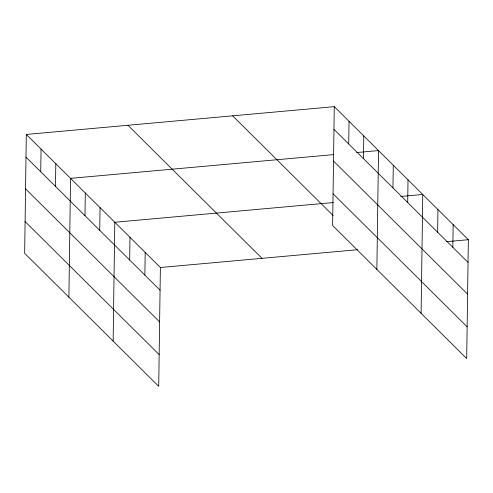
<?xml version="1.0" encoding="UTF-8"?>
<svg xmlns="http://www.w3.org/2000/svg" width="493" height="493" viewBox="0 0 493 493"><rect width="100%" height="100%" fill="white"/><g stroke="black" fill="none" stroke-linecap="round" stroke-linejoin="round"><path stroke-width="0.74" d="M26.308 134.447L24.65 253.285L158.721 386.339L160.379 267.502L26.308 134.447L334.279 106.661L468.35 239.715L466.692 358.553L332.621 225.498L334.279 106.661M40.74 171.767L41.055 149.083M55.487 186.403L55.808 163.719M68.891 297.193L70.554 178.355L333.773 154.605M84.981 215.675L85.301 192.991M99.734 230.311L100.048 207.627M113.137 341.101L114.795 222.263L333.268 202.549M129.671 260.027L129.992 237.343M144.868 275.106L145.188 252.422M348.711 143.981L349.026 121.296M363.458 158.617L363.772 135.932M376.862 269.406L378.525 150.568L356.525 152.553M392.952 187.888L393.272 165.204M407.699 202.524L408.019 179.84M421.108 313.314L422.766 194.476L400.772 196.46M437.642 232.24L437.963 209.556M452.839 247.32L453.153 224.635M160.379 267.502L357.616 249.704M446.356 241.699L468.35 239.715M333.964 129.345L468.036 262.399M333.521 161.075L467.592 294.13M333.065 193.767L467.136 326.822M232.647 115.83L333.077 215.496M127.94 125.277L262.011 258.332M25.993 157.131L160.065 290.186M25.55 188.862L159.621 321.917M25.094 221.554L159.165 354.609"/></g></svg>
